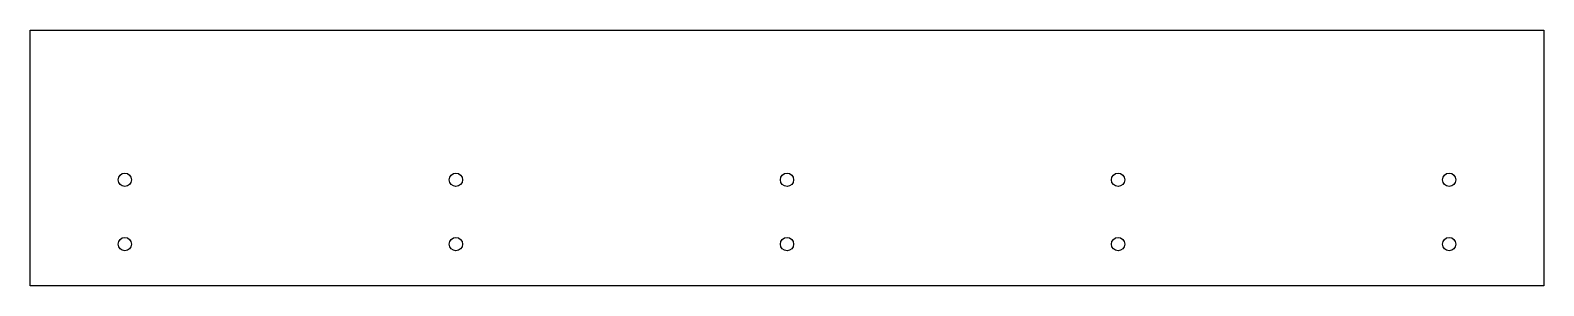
# Model space of a CAD drawing. Header units: millimetres. Extents: x -400 to 400, y -68 to 68.
import ezdxf

# ---------------------------------------------------------------- set-up
doc = ezdxf.new("R2010")
doc.units = ezdxf.units.MM

msp = doc.modelspace()

# ---------------------------------------------------------------- linework, layer by layer
at = {"color": 7, "linetype": 'Continuous', "lineweight": 25}
for p, q in [((-400, 67.5), (400, 67.5)), ((-400, -67.5), (-400, 67.5)), ((400, 67.5), (400, -67.5)), ((400, -67.5), (-400, -67.5))]:
    msp.add_line(p, q, dxfattribs=at)
for centre in [(-350, -11.5), (0, -11.5), (350, -11.5), (-175, -11.5), (175, -11.5), (-350, -45.5), (-175, -45.5), (0, -45.5), (175, -45.5), (350, -45.5)]:
    msp.add_circle(centre, 3.5, dxfattribs=at)

doc.saveas('drawing.dxf')
